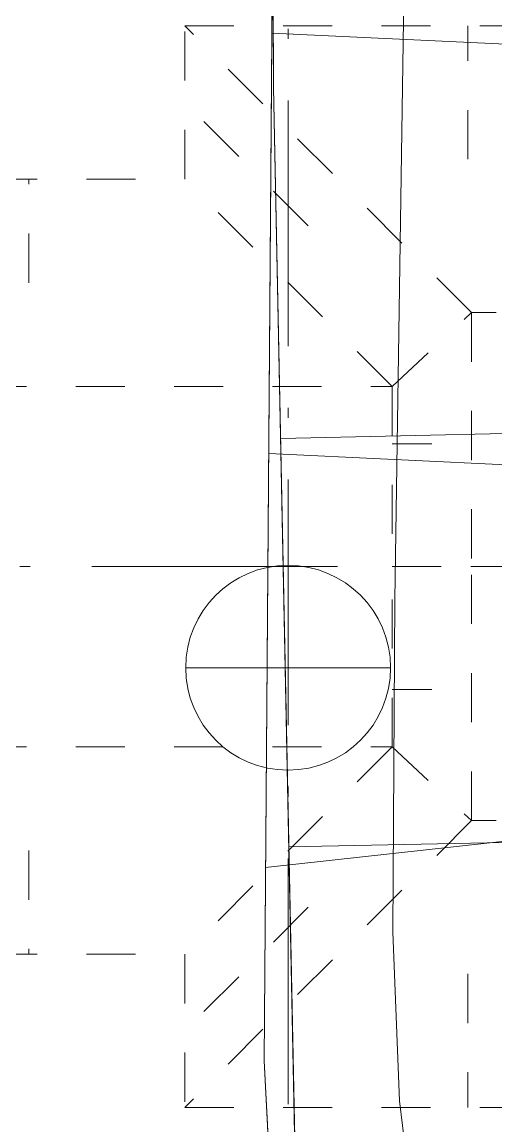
# Model space of a CAD drawing. Header units: millimetres. Extents: x -2078669 to -1085629, y -5987148 to 310365.
# Drawn here: x -1704799 to -1699017, y -660778 to -647308 of the extents above; entities that cross this region are included whole.
import ezdxf

# ---------------------------------------------------------------- set-up
doc = ezdxf.new("R2010")
doc.units = ezdxf.units.MM
doc.header["$LTSCALE"] = 500
doc.linetypes.add('SXF_一点短鎖線', pattern=[9.25, 6, -1.5, 0.25, -1.5])
doc.linetypes.add('SXF_跳び破線', pattern=[12, 6, -6])
for name, color, linetype, lineweight in [('D-BGD', 7, 'Continuous', 13), ('D-BMK', 2, 'SXF_一点短鎖線', 13), ('D-BMK-HTXT', 7, 'Continuous', 13), ('D-BYP-STR1', 2, 'Continuous', 13)]:
    doc.layers.add(name, color=color, linetype=linetype, lineweight=lineweight)

# ---------------------------------------------------------------- blocks, each defined once
blk = doc.blocks.new('河川平面')
at = {"layer": 'D-BGD', "linetype": 'Continuous'}
for p, q in [((1609215, -2776945), (1614246, -2777180)), ((1609323, -2781888), (1614441, -2781774)), ((1609177, -2782074), (1619038, -2782534)), ((1609138, -2787126), (1614121, -2786576)), ((1609423, -2786871), (1619389, -2786671))]:
    blk.add_line(p, q, dxfattribs=at)
at = {"layer": 'D-BGD', "linetype": 'Continuous', "flags": 128}
for points in [[(1614196, -2802555), (1611544, -2797523), (1610785, -2796134), (1609990, -2794678), (1609448, -2793437), (1609275, -2792488), (1609120, -2789483), (1609265, -2770458), (1609158, -2754356), (1608991, -2733247), (1608817, -2713807), (1608555, -2699081), (1609014, -2666342), (1609021, -2620514)], [(1608555, -2699081), (1608817, -2713807), (1608991, -2733247), (1609158, -2754356), (1609265, -2770458), (1609120, -2789483)], [(1609120, -2789483), (1609275, -2792488), (1609448, -2793437), (1609990, -2794678), (1610785, -2796134), (1611544, -2797523), (1614196, -2802555), (1615082, -2805064), (1615231, -2805958), (1615273, -2807092), (1615472, -2812388), (1615628, -2817764), (1615471, -2822577), (1615363, -2823344), (1615029, -2824221), (1612556, -2828756), (1610099, -2832855), (1609457, -2834072), (1609409, -2834630), (1609279, -2836167)]]:
    blk.add_lwpolyline(points, dxfattribs=at)
at = {"layer": 'D-BGD', "linetype": 'Continuous', "elevation": 367000, "flags": 128}
blk.add_lwpolyline([(1610013, -2620514), (1610004, -2655012), (1609981, -2662598), (1609913, -2668183), (1609452, -2691949), (1609445, -2695730), (1609534, -2701509), (1610811, -2765298), (1610885, -2769571), (1610897, -2771846), (1610716, -2783859), (1610693, -2787913), (1610772, -2789970), (1610879, -2790832), (1611484, -2792973), (1612825, -2795553), (1614449, -2798377), (1615902, -2801242), (1616987, -2804270)], dxfattribs=at)
at = {"layer": 'D-BGD', "linetype": 'Continuous'}
for points in [[(1615473, -2813810, 368400), (1615503, -2805510, 368350), (1615442, -2805095, 368370), (1615373, -2804813, 368380), (1615226, -2804347, 368420), (1610224, -2794667, 368260), (1609794, -2793590, 368280), (1609534, -2792437, 368300), (1609236, -2777605, 368510), (1609158, -2758979, 368490), (1609245, -2738601, 368470), (1609119, -2714860, 368280), (1609038, -2675632, 368370), (1609172, -2662075, 368370), (1609082, -2627858, 368360), (1609044, -2620514, 368307)], [(1609119, -2714860, 368280), (1609245, -2738601, 368470), (1609158, -2758979, 368490), (1609236, -2777605, 368510), (1609534, -2792437, 368300)]]:
    blk.add_polyline3d(points, dxfattribs=at)

msp = doc.modelspace()

# ---------------------------------------------------------------- linework, layer by layer
at = {"layer": 'D-BMK', "linetype": 'SXF_一点短鎖線'}
msp.add_line((-1622324.6, -653952.7), (-1736237.2, -653952.7), dxfattribs=at)
at = {"layer": 'D-BMK', "linetype": 'SXF_一点短鎖線', "flags": 128}
msp.add_lwpolyline([(-1701552.5, -491013.4), (-1701552.5, -741191.7)], dxfattribs=at)
msp.add_lwpolyline([(-1701552.5, -491013.4), (-1701552.5, -741191.7)], dxfattribs=at)
at = {"layer": 'D-BMK-HTXT', "color": 7, "linetype": 'Continuous', "lineweight": 13}
msp.add_line((-1702802.5, -655186.7, 329093), (-1700302.5, -655186.7, -329093), dxfattribs=at)
msp.add_circle((-1701552.5, -655186.7, 0), 1250, dxfattribs=at)
at = {"layer": 'D-BYP-STR1', "linetype": 'SXF_跳び破線', "ltscale": 0.2}
for p, q in [((-1702814.8, -647352.7), (-1693114.5, -647352.7)), ((-1699314.8, -650852.7), (-1702814.8, -647352.7)), ((-1702814.8, -649222.7), (-1702814.8, -647352.7)), ((-1699360.6, -648982.1), (-1699360.6, -647352.7)), ((-1701307.3, -649795.2), (-1702814.8, -648287.7)), ((-1718414.5, -649222.7), (-1702814.8, -649222.7)), ((-1704714.8, -650487.7), (-1704714.8, -649222.7)), ((-1700284.8, -651752.7), (-1702814.8, -649222.7)), ((-1700284.8, -651752.7), (-1699314.8, -650852.7)), ((-1691814.5, -650852.7), (-1699314.8, -650852.7)), ((-1699314.8, -650852.7), (-1699314.8, -653952.7)), ((-1720944.5, -651752.7), (-1700284.8, -651752.7)), ((-1700284.8, -651752.7), (-1700284.8, -653952.7)), ((-1700284.8, -652452.7), (-1699799.8, -652452.7)), ((-1700284.8, -656152.7), (-1700284.8, -653952.7)), ((-1700284.8, -653952.7), (-1699314.8, -653952.7)), ((-1699314.8, -657052.7), (-1699314.8, -653952.7)), ((-1700284.8, -655452.7), (-1699799.8, -655452.7)), ((-1720944.5, -656152.7), (-1700284.8, -656152.7)), ((-1700284.8, -656152.7), (-1702814.8, -658682.7)), ((-1700284.8, -656152.7), (-1699314.8, -657052.7)), ((-1699314.8, -657052.7), (-1702814.8, -660552.7)), ((-1691814.5, -657052.7), (-1699314.8, -657052.7)), ((-1704714.8, -657417.7), (-1704714.8, -658682.7)), ((-1701307.3, -658110.2), (-1702814.8, -659617.7)), ((-1718414.5, -658682.7), (-1702814.8, -658682.7)), ((-1702814.8, -658682.7), (-1702814.8, -660552.7)), ((-1699360.6, -658923.4), (-1699360.6, -660552.7)), ((-1702814.8, -660552.7), (-1693114.5, -660552.7))]:
    msp.add_line(p, q, dxfattribs=at)

# ---------------------------------------------------------------- block references
at = {"layer": 'D-BGD'}
msp.add_blockref('河川平面', (-3310965.8, 2129500.2), dxfattribs=at)

doc.saveas('drawing.dxf')
